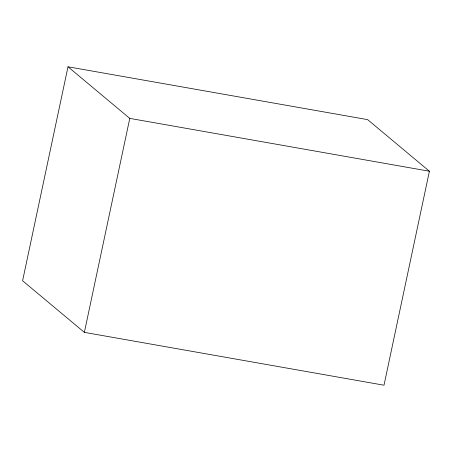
<?xml version="1.0" encoding="UTF-8"?>
<svg xmlns="http://www.w3.org/2000/svg" width="452" height="452" viewBox="0 0 452 452"><rect width="100%" height="100%" fill="white"/><g stroke="black" fill="none" stroke-linecap="round" stroke-linejoin="round"><path stroke-width="0.68" d="M67.998 66.789L22.6 280.765L84.371 332.367L384.002 385.211L429.4 171.235L367.629 119.633L67.998 66.789L129.769 118.384L429.4 171.235M84.371 332.367L129.769 118.384"/></g></svg>
